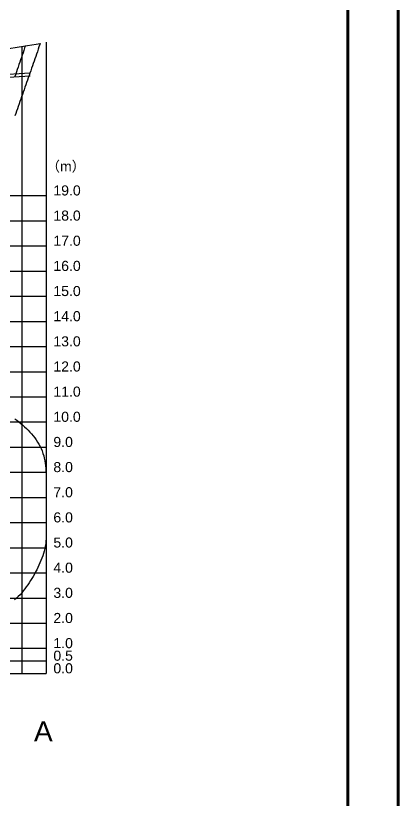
# Model space of a CAD drawing. Header units: millimetres. Extents: x 219888 to 472088, y 91183 to 209983.
# Drawn here: x 456879 to 472088, y 148702 to 179899 of the extents above; entities that cross this region are included whole.
import ezdxf

# ---------------------------------------------------------------- set-up
doc = ezdxf.new("R2010")
doc.units = ezdxf.units.MM
doc.layers.add('Buttocks', color=7, linetype='Continuous')
doc.layers.add('网格线和标注', color=7, linetype='Continuous')
doc.styles.get("Standard").update_dxf_attribs({"font": 'arial.ttf', "height": 600})

msp = doc.modelspace()

# ---------------------------------------------------------------- linework, layer by layer
at = {"color": 0, "linetype": 'Continuous', "lineweight": 100}
msp.add_line((472087.982, 209982.693), (472087.982, 91182.693), dxfattribs=at)
at = {"color": 1, "linetype": 'Continuous', "lineweight": 60}
msp.add_line((470087.982, 207982.693), (470087.982, 93182.693), dxfattribs=at)
at = {"layer": 'Buttocks', "color": 135}
for points in [[(457853.302, 178798.774), (457837.384, 178752.724), (457804.684, 178658.164), (457771.964, 178563.584), (457739.254, 178469.014), (457706.524, 178374.454), (457673.774, 178279.854), (457641.044, 178185.314), (457608.274, 178090.724), (457575.514, 177996.204), (457542.754, 177901.664), (457509.944, 177807.114), (457477.124, 177712.544), (457444.314, 177618.034), (457411.474, 177523.504), (457378.624, 177428.984), (457345.754, 177334.474), (457312.874, 177239.954), (457279.964, 177145.444), (457247.054, 177050.944), (457214.124, 176956.444), (457181.174, 176861.964), (457148.204, 176767.474), (457115.214, 176672.994), (457082.194, 176578.524), (457049.154, 176484.054), (457016.074, 176389.594), (456982.994, 176295.154), (456949.854, 176200.724), (456916.664, 176106.294), (456883.474, 176011.974), (456850.214, 175917.604)], [(457262.228, 178697.861), (457234.014, 178615.524), (457201.594, 178520.894), (457169.184, 178426.184), (457136.824, 178331.504), (457104.484, 178236.824), (457072.164, 178142.114), (457039.864, 178047.414), (457007.604, 177952.684), (456975.354, 177857.964), (456943.144, 177763.234), (456910.944, 177668.504), (456878.794, 177573.764), (456846.664, 177478.984)], [(456845.804, 163871.744), (456926.534, 163812.594), (457006.024, 163751.774), (457083.914, 163688.964), (457160.024, 163623.954), (457234.264, 163556.874), (457306.664, 163487.794), (457377.164, 163416.844), (457445.724, 163343.924), (457512.064, 163269.024), (457575.994, 163192.084), (457637.324, 163113.054), (457695.814, 163031.914), (457751.264, 162948.614), (457803.204, 162863.164), (457851.114, 162775.094), (457893.964, 162684.714), (457931.374, 162591.974), (457963.614, 162497.274), (457991.094, 162401.084), (458014.204, 162303.734), (458033.324, 162205.584), (458048.934, 162106.774), (458061.564, 162007.494), (458071.844, 161907.994), (458080.444, 161808.064), (458087.934, 161708.274), (458092.724, 161640.774), (458092.724, 161608.434), (458092.724, 161508.414), (458092.724, 161408.374), (458092.724, 161308.344), (458092.724, 161208.274), (458092.724, 161108.244), (458092.724, 161008.004), (458092.724, 160907.964), (458092.724, 160807.984), (458092.724, 160708.004), (458092.724, 160607.834), (458092.724, 160507.884), (458092.724, 160407.724), (458092.724, 160307.794), (458092.724, 160207.644), (458092.724, 160107.794), (458092.724, 160007.674), (458092.724, 159907.634), (458092.724, 159807.574), (458092.724, 159707.524), (458092.724, 159607.394), (458092.724, 159542.414), (458093.244, 159507.164), (458094.404, 159407.054), (458094.554, 159307.134), (458092.964, 159207.044), (458088.894, 159107.024), (458081.724, 159007.214), (458071.024, 158907.684), (458056.224, 158808.924), (458036.644, 158710.734), (458012.324, 158613.634), (457984.234, 158517.554), (457953.124, 158422.424), (457919.354, 158328.214), (457883.124, 158234.944), (457844.724, 158142.584), (457804.304, 158051.124), (457761.884, 157960.314), (457717.784, 157870.604), (457671.824, 157781.854), (457623.744, 157693.984), (457573.804, 157607.444), (457521.814, 157521.784), (457468.194, 157437.434), (457413.184, 157353.674), (457357.474, 157270.644), (457300.384, 157188.554), (457241.354, 157107.564), (457180.244, 157028.394), (457116.554, 156951.304), (457049.984, 156876.724), (456979.994, 156805.004), (456907.404, 156736.044), (456833.184, 156668.864)]]:
    msp.add_lwpolyline(points, dxfattribs=at)
at = {"layer": '网格线和标注', "color": 1}
for p in [(458092.724, 178840.675), (373725.883, 153744.774)]:
    msp.add_line(p, (458092.724, 153744.774), dxfattribs=at)
at = {"layer": '网格线和标注'}
for p, q in [((457124.694, 178675.997), (457124.694, 153744.774)), ((373725.883, 172744.774), (458092.724, 172744.774)), ((373725.883, 171744.774), (458092.724, 171744.774)), ((373725.883, 170744.774), (458092.724, 170744.774)), ((373725.883, 169744.774), (458092.724, 169744.774)), ((373725.883, 168744.774), (458092.724, 168744.774)), ((373725.883, 167744.774), (458092.724, 167744.774)), ((373725.883, 166744.774), (458092.724, 166744.774)), ((373725.883, 165744.774), (458092.724, 165744.774)), ((373725.883, 164744.774), (458092.724, 164744.774)), ((373725.883, 163744.774), (458092.724, 163744.774)), ((373725.883, 162744.774), (458092.724, 162744.774)), ((373725.883, 161744.774), (458092.724, 161744.774)), ((373725.883, 160744.774), (458092.724, 160744.774)), ((373725.883, 159744.774), (458092.724, 159744.774)), ((373725.883, 158744.774), (458092.724, 158744.774)), ((373725.883, 157744.774), (458092.724, 157744.774)), ((373725.883, 156744.774), (458092.724, 156744.774)), ((373725.883, 155744.774), (458092.724, 155744.774)), ((373725.883, 154744.774), (458092.724, 154744.774))]:
    msp.add_line(p, q, dxfattribs=at)
at = {"layer": '网格线和标注', "color": 0}
for p, q in [((443010.623, 176774.774), (457445.609, 177621.765)), ((443017.535, 176656.976), (457452.521, 177503.967)), ((373725.883, 154244.774), (458092.724, 154244.774))]:
    msp.add_line(p, q, dxfattribs=at)
at = {"layer": '网格线和标注', "color": 1}
msp.add_open_spline([(450649.158, 178192.774), (452139.629, 178307.201), (454093.578, 178457.21), (456505.61, 178562.912), (457408.725, 178720.968), (457853.302, 178798.774)], degree=3, knots=[0, 0, 0, 0, 4485.984673101, 5880.951680676, 7233.444497461, 7233.444497461, 7233.444497461, 7233.444497461], dxfattribs=at)

# ---------------------------------------------------------------- texts
at = {"layer": '网格线和标注', "color": 3}
msp.add_text('（m）', height=400, dxfattribs=at).set_placement((458092.724, 173709.61))
at = {"layer": '网格线和标注', "color": 0}
for s, p in [('19.0', (458376.24, 172751.595)), ('18.0', (458376.24, 171751.595)), ('17.0', (458376.24, 170751.595)), ('16.0', (458376.24, 169751.595)), ('15.0', (458376.24, 168751.595)), ('14.0', (458376.24, 167751.595)), ('13.0', (458376.24, 166751.595)), ('12.0', (458376.24, 165751.595)), ('11.0', (458376.24, 164751.595)), ('10.0', (458376.24, 163751.595)), ('9.0', (458376.24, 162751.595)), ('8.0', (458376.24, 161751.595)), ('7.0', (458376.24, 160751.595)), ('6.0', (458376.24, 159751.595)), ('5.0', (458376.24, 158751.595)), ('4.0', (458376.24, 157751.595)), ('3.0', (458376.24, 156751.595)), ('2.0', (458376.24, 155751.595)), ('1.0', (458376.24, 154751.595)), ('0.5', (458376.24, 154251.595)), ('0.0', (458376.24, 153751.595))]:
    msp.add_text(s, height=400, dxfattribs=at).set_placement(p)
at = {"layer": '网格线和标注'}
msp.add_text('A', height=800, dxfattribs=at).set_placement((457604.097, 151045.369))

doc.saveas('drawing.dxf')
